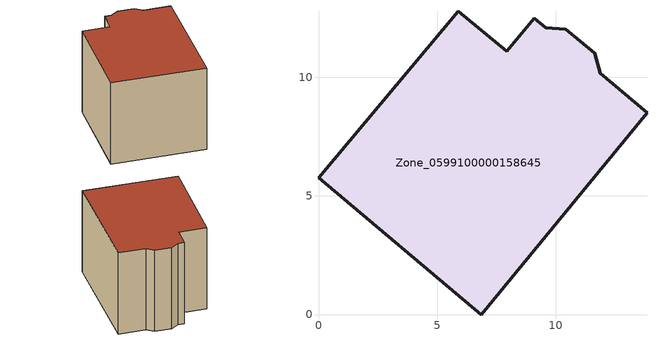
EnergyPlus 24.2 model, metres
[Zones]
Zone_0599100000158645
 floor ground (C_G): 6.86,0 0,5.77 5.9,12.78 7.94,11.1 9.09,12.49 9.57,12.09 10.43,12.03 11.64,11.01 11.87,10.17 13.85,8.51 z0
 wall outside (C_F): 11.87,10.17 11.64,11.01 10.43,12.03 9.57,12.09 9.09,12.49 7.94,11.1 5.9,12.78 0,5.77 6.86,0 13.85,8.51 11.87,10.17 z0:8.57
 roof outside (C_R): 6.86,0 13.85,8.51 11.87,10.17 11.64,11.01 10.43,12.03 9.57,12.09 9.09,12.49 7.94,11.1 5.9,12.78 0,5.77 z8.57
[BUILDING]
Pand.0599100000158645: North Axis=0; Terrain=City; Loads Convergence Tolerance Value=0.04; Temperature Convergence Tolerance Value=0.4; Solar Distribution=FullExterior; Maximum Number of Warmup Days=25; Minimum Number of Warmup Days=1
[Site:Location]
Rotterdam.The.Hague.AP_ZH_NLD Design_Conditions: Latitude=51.96; Longitude=4.45; Time Zone=1; Elevation=-4.5
[SITE:GROUNDTEMPERATURE:BUILDINGSURFACE]
18, 18, 18, 18, 18, 18, 18, 18, 18, 18, 18, 18
[MATERIAL] Thermal Absorptance=0.9; Solar Absorptance=0.7; Visible Absorptance=0.7
Name | Roughness | Thickness | Conductivity | Density | Specific Heat
G.TC.1946 | MediumSmooth | 0.15 | 1 | 540 | 1210
F.TC.1946 | Rough | 0.3 | 0.857143 | 1920 | 840
R.TC.1946 | MediumRough | 0.2 | 0.909091 | 1500 | 1000
[CONSTRUCTION]
C_G: G.TC.1946
C_F: F.TC.1946
C_R: R.TC.1946
[ZONE]
Zone_0599100000158645: Type=1; Multiplier=1; Ceiling Height=Autocalculate; Volume=Autocalculate; Floor Area=autocalculate; Part of Total Floor Area=Yes
[ZONEINFILTRATION:DESIGNFLOWRATE]
Infil_Zone_0599100000158645: Zone or ZoneList or Space or SpaceList=Zone_0599100000158645; Schedule=AlwaysOn; Design Flow Rate Calculation Method=Flow/Area; Flow Rate per Floor Area=0.003; Constant Term Coefficient=1; Temperature Term Coefficient=0; Velocity Term Coefficient=0; Velocity Squared Term Coefficient=0
[HVACTEMPLATE:ZONE:IDEALLOADSAIRSYSTEM]
Zone_0599100000158645: Maximum Heating Supply Air Temperature=50; Minimum Cooling Supply Air Temperature=13; Maximum Heating Supply Air Humidity Ratio=0.0156; Minimum Cooling Supply Air Humidity Ratio=0.0077; Heating Limit=NoLimit; Cooling Limit=NoLimit; Dehumidification Control Type=ConstantSensibleHeatRatio; Cooling Sensible Heat Ratio=0.7; Dehumidification Setpoint=60; Humidification Control Type=None; Humidification Setpoint=30; Outdoor Air Method=None; Outdoor Air Flow Rate per Person=0.00944; Outdoor Air Flow Rate per Zone Floor Area=0; Outdoor Air Flow Rate per Zone=0; Demand Controlled Ventilation Type=None; Outdoor Air Economizer Type=NoEconomizer; Heat Recovery Type=None; Sensible Heat Recovery Effectiveness=0.7; Latent Heat Recovery Effectiveness=0.65
[ZONECONTROL:THERMOSTAT]
ThermostatControl_Zone_0599100000158645: Zone or ZoneList=Zone_0599100000158645; Control Type Schedule=DualSetpointControlType; Control 1=Thermostat_Zone_0599100000158645; Temperature Difference Between Cutout And Setpoint=0
[THERMOSTATSETPOINT:DUALSETPOINT]
Thermostat_Zone_0599100000158645: Heating Setpoint Temperature Schedule=HeatingSetpoint_Zone_0599100000158645; Cooling Setpoint Temperature Schedule=CoolingSetpoint_Zone_0599100000158645
[SCHEDULE:COMPACT]
HeatingSetpoint_Zone_0599100000158645: Through: 12/31, For: AllDays, Until: 24:00, 21
CoolingSetpoint_Zone_0599100000158645: Through: 12/31, For: AllDays, Until: 24:00, 24
DualSetpointControlType: Through: 12/31, For: AllDays, Until: 24:00, 4
AlwaysOn: Through: 12/31, For: AllDays, Until: 24:00, 1
